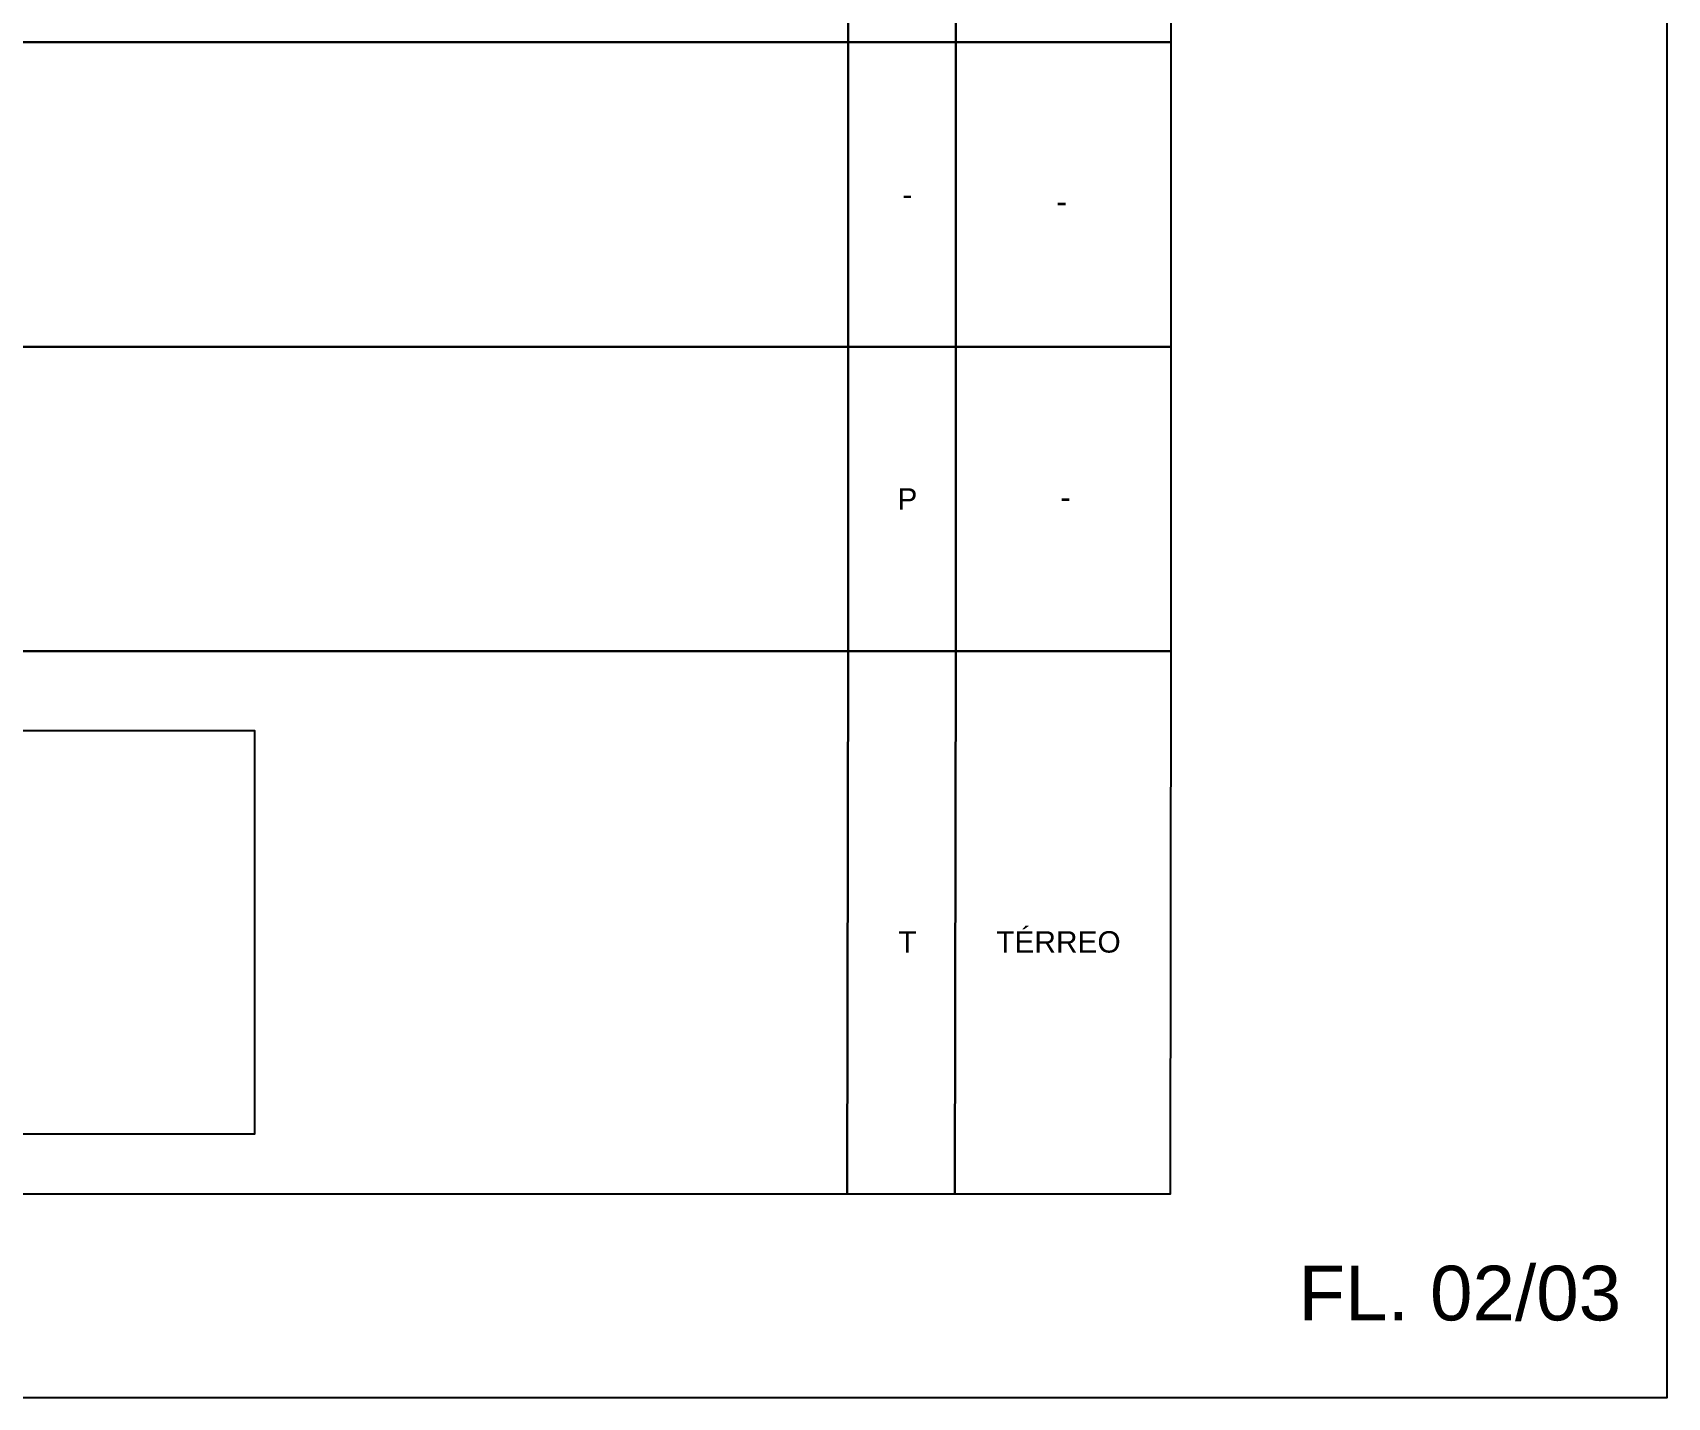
# Model space of a CAD drawing. Header units: inches. Extents: x 3370 to 6145, y 84 to 678.
# Drawn here: x 5042.3 to 5218, y 84.1 to 230.8 of the extents above; entities that cross this region are included whole.
import ezdxf
from ezdxf.enums import TextEntityAlignment as Align

# ---------------------------------------------------------------- set-up
doc = ezdxf.new("R2010")
doc.units = ezdxf.units.IN
doc.header["$MEASUREMENT"] = 0
doc.linetypes.add('ARILSUPP', pattern=[2.98, 1.42, -0.71, 0.14, -0.71])
doc.layers.add('LC1', color=3, linetype='Continuous')
doc.styles.add('ARIAL', font='arial.ttf')
doc.styles.add('WMF-Calibri0', font='calibri.ttf')

msp = doc.modelspace()

# ---------------------------------------------------------------- linework, layer by layer
msp.add_lwpolyline([(4379.48, 84.05), (5218.04, 84.05), (5218.04, 678.05), (4379.48, 678.05), (4379.48, 84.05)])
for points in [[(4900.93, 262.5), (5129.95, 262.5), (5129.95, 229.76), (4900.93, 229.76)], [(5129.95, 262.5), (5141.53, 262.5), (5141.53, 229.76), (5129.95, 229.76)], [(5141.53, 262.5), (5164.67, 262.5), (5164.67, 229.76), (5141.53, 229.76)], [(4900.93, 229.76), (5129.95, 229.76), (5129.95, 197.02), (4900.93, 197.02)], [(5129.95, 229.76), (5141.53, 229.76), (5141.53, 197.02), (5129.95, 197.02)], [(5141.53, 229.76), (5164.67, 229.76), (5164.67, 197.02), (5141.53, 197.02)], [(4900.93, 197.02), (5129.95, 197.02), (5129.95, 164.27), (4900.93, 164.27)], [(5129.95, 197.02), (5141.53, 197.02), (5141.53, 164.27), (5129.95, 164.27)], [(5141.53, 197.02), (5164.67, 197.02), (5164.67, 164.27), (5141.53, 164.27)], [(4900.93, 164.27), (5129.95, 164.27), (5129.85, 105.91), (4900.83, 105.91)], [(5129.95, 164.27), (5141.53, 164.27), (5141.42, 105.91), (5129.85, 105.91)], [(5141.53, 164.27), (5164.67, 164.27), (5164.57, 105.91), (5141.42, 105.91)]]:
    msp.add_lwpolyline(points, close=True)
at = {"color": 1}
msp.add_lwpolyline([(4938.23, 155.74), (5066.11, 155.74), (5066.11, 112.33), (4938.23, 112.33)], close=True, dxfattribs=at)

# ---------------------------------------------------------------- texts
at = {"style": 'WMF-Calibri0'}
for p in [(5152.36, 211.34), (5152.78, 179.55)]:
    msp.add_text('-', height=2.32, dxfattribs=at).set_placement(p)
at = {"style": 'ARIAL', "flags": 12}
for tag, p in [('-', (5136.33, 213.39)), ('P', (5136.33, 180.64)), ('T', (5136.33, 133.02)), ('TÉRREO', (5152.57, 133.02))]:
    msp.add_attdef(tag, text='XX', height=2.3, dxfattribs=at).set_placement(p, align=Align.MIDDLE_CENTER)
at = {"layer": 'LC1', "color": 0, "linetype": 'ARILSUPP', "style": 'ARIAL'}
msp.add_text('FL. 02/03', height=5.88, dxfattribs=at).set_placement((5195.73, 95.26), align=Align.MIDDLE_CENTER)

doc.saveas('drawing.dxf')
